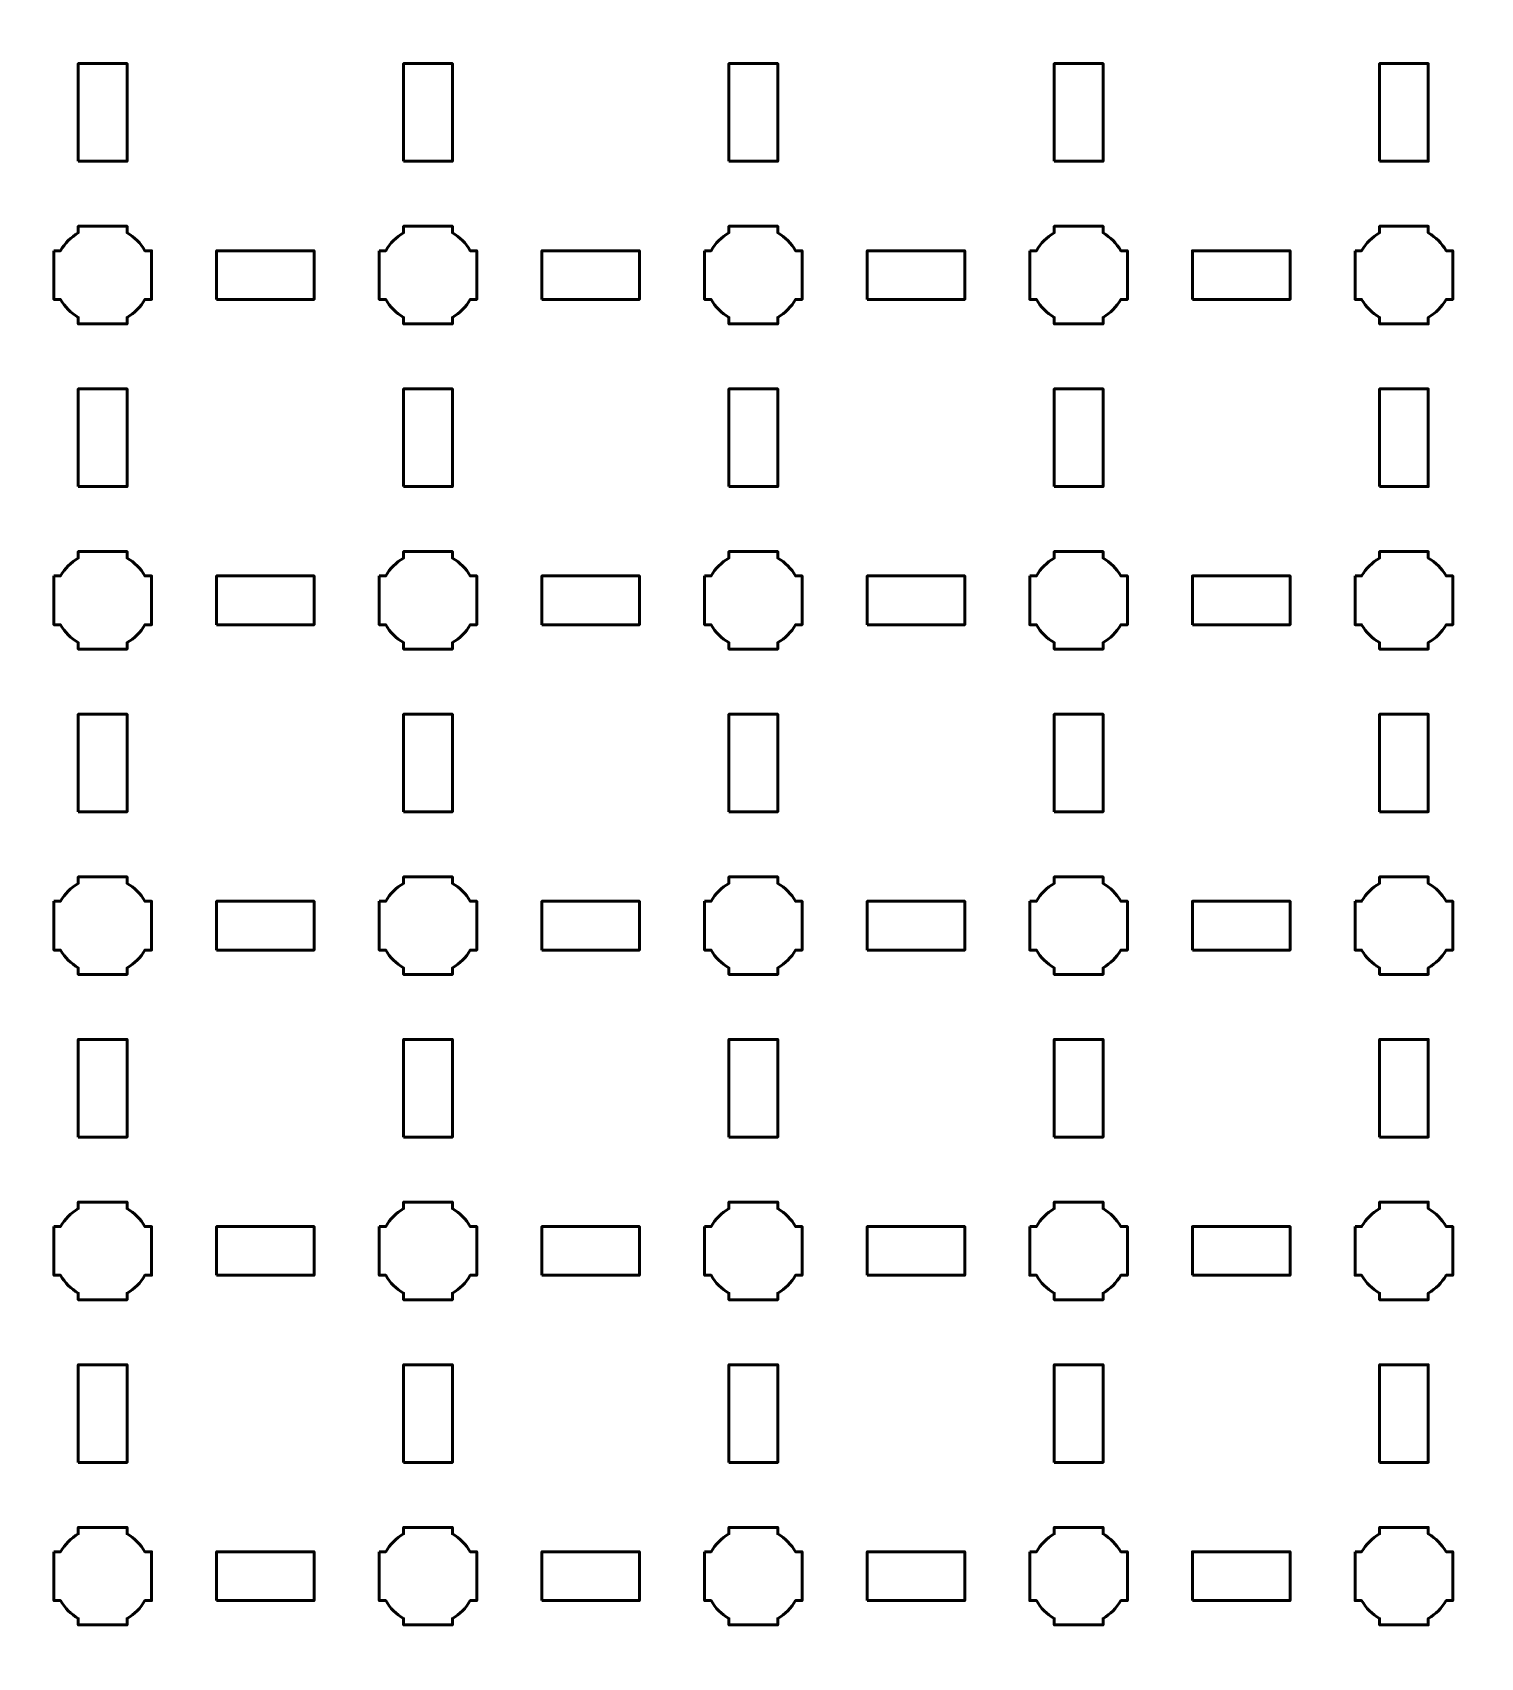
# Model space of a CAD drawing. Header units: centimetres. Extents: x -29.1 to 8.1, y -33.5 to 3.8.
# Drawn here: x -8.93 to -0.03, y -15.35 to -5.36 of the extents above; entities that cross this region are included whole.
import ezdxf

# ---------------------------------------------------------------- set-up
doc = ezdxf.new("R2010")
doc.units = ezdxf.units.CM
doc.header["$MEASUREMENT"] = 0
doc.layers.add('Layer 1', color=7, linetype='Continuous')

msp = doc.modelspace()

# ---------------------------------------------------------------- linework, layer by layer
at = {"layer": 'Layer 1', "lineweight": 53}
for points in [[(-8.65, -6.15), (-8.35, -6.15), (-8.35, -5.55), (-8.65, -5.55), (-8.65, -6.15)], [(-6.65, -6.15), (-6.35, -6.15), (-6.35, -5.55), (-6.65, -5.55), (-6.65, -6.15)], [(-4.65, -6.15), (-4.35, -6.15), (-4.35, -5.55), (-4.65, -5.55), (-4.65, -6.15)], [(-2.65, -6.15), (-2.35, -6.15), (-2.35, -5.55), (-2.65, -5.55), (-2.65, -6.15)], [(-0.65, -6.15), (-0.35, -6.15), (-0.35, -5.55), (-0.65, -5.55), (-0.65, -6.15)], [(-7.8, -7), (-7.2, -7), (-7.2, -6.7), (-7.8, -6.7), (-7.8, -7)], [(-5.8, -7), (-5.2, -7), (-5.2, -6.7), (-5.8, -6.7), (-5.8, -7)], [(-3.8, -7), (-3.2, -7), (-3.2, -6.7), (-3.8, -6.7), (-3.8, -7)], [(-1.8, -7), (-1.2, -7), (-1.2, -6.7), (-1.8, -6.7), (-1.8, -7)], [(-8.65, -8.15), (-8.35, -8.15), (-8.35, -7.55), (-8.65, -7.55), (-8.65, -8.15)], [(-6.65, -8.15), (-6.35, -8.15), (-6.35, -7.55), (-6.65, -7.55), (-6.65, -8.15)], [(-4.65, -8.15), (-4.35, -8.15), (-4.35, -7.55), (-4.65, -7.55), (-4.65, -8.15)], [(-2.65, -8.15), (-2.35, -8.15), (-2.35, -7.55), (-2.65, -7.55), (-2.65, -8.15)], [(-0.65, -8.15), (-0.35, -8.15), (-0.35, -7.55), (-0.65, -7.55), (-0.65, -8.15)], [(-7.8, -9), (-7.2, -9), (-7.2, -8.7), (-7.8, -8.7), (-7.8, -9)], [(-5.8, -9), (-5.2, -9), (-5.2, -8.7), (-5.8, -8.7), (-5.8, -9)], [(-3.8, -9), (-3.2, -9), (-3.2, -8.7), (-3.8, -8.7), (-3.8, -9)], [(-1.8, -9), (-1.2, -9), (-1.2, -8.7), (-1.8, -8.7), (-1.8, -9)], [(-8.65, -10.15), (-8.35, -10.15), (-8.35, -9.55), (-8.65, -9.55), (-8.65, -10.15)], [(-6.65, -10.15), (-6.35, -10.15), (-6.35, -9.55), (-6.65, -9.55), (-6.65, -10.15)], [(-4.65, -10.15), (-4.35, -10.15), (-4.35, -9.55), (-4.65, -9.55), (-4.65, -10.15)], [(-2.65, -10.15), (-2.35, -10.15), (-2.35, -9.55), (-2.65, -9.55), (-2.65, -10.15)], [(-0.65, -10.15), (-0.35, -10.15), (-0.35, -9.55), (-0.65, -9.55), (-0.65, -10.15)], [(-7.8, -11), (-7.2, -11), (-7.2, -10.7), (-7.8, -10.7), (-7.8, -11)], [(-5.8, -11), (-5.2, -11), (-5.2, -10.7), (-5.8, -10.7), (-5.8, -11)], [(-3.8, -11), (-3.2, -11), (-3.2, -10.7), (-3.8, -10.7), (-3.8, -11)], [(-1.8, -11), (-1.2, -11), (-1.2, -10.7), (-1.8, -10.7), (-1.8, -11)], [(-8.65, -12.15), (-8.35, -12.15), (-8.35, -11.55), (-8.65, -11.55), (-8.65, -12.15)], [(-6.65, -12.15), (-6.35, -12.15), (-6.35, -11.55), (-6.65, -11.55), (-6.65, -12.15)], [(-4.65, -12.15), (-4.35, -12.15), (-4.35, -11.55), (-4.65, -11.55), (-4.65, -12.15)], [(-2.65, -12.15), (-2.35, -12.15), (-2.35, -11.55), (-2.65, -11.55), (-2.65, -12.15)], [(-0.65, -12.15), (-0.35, -12.15), (-0.35, -11.55), (-0.65, -11.55), (-0.65, -12.15)], [(-7.8, -13), (-7.2, -13), (-7.2, -12.7), (-7.8, -12.7), (-7.8, -13)], [(-5.8, -13), (-5.2, -13), (-5.2, -12.7), (-5.8, -12.7), (-5.8, -13)], [(-3.8, -13), (-3.2, -13), (-3.2, -12.7), (-3.8, -12.7), (-3.8, -13)], [(-1.8, -13), (-1.2, -13), (-1.2, -12.7), (-1.8, -12.7), (-1.8, -13)], [(-8.65, -14.15), (-8.35, -14.15), (-8.35, -13.55), (-8.65, -13.55), (-8.65, -14.15)], [(-6.65, -14.15), (-6.35, -14.15), (-6.35, -13.55), (-6.65, -13.55), (-6.65, -14.15)], [(-4.65, -14.15), (-4.35, -14.15), (-4.35, -13.55), (-4.65, -13.55), (-4.65, -14.15)], [(-2.65, -14.15), (-2.35, -14.15), (-2.35, -13.55), (-2.65, -13.55), (-2.65, -14.15)], [(-0.65, -14.15), (-0.35, -14.15), (-0.35, -13.55), (-0.65, -13.55), (-0.65, -14.15)], [(-7.8, -15), (-7.2, -15), (-7.2, -14.7), (-7.8, -14.7), (-7.8, -15)], [(-5.8, -15), (-5.2, -15), (-5.2, -14.7), (-5.8, -14.7), (-5.8, -15)], [(-3.8, -15), (-3.2, -15), (-3.2, -14.7), (-3.8, -14.7), (-3.8, -15)], [(-1.8, -15), (-1.2, -15), (-1.2, -14.7), (-1.8, -14.7), (-1.8, -15)]]:
    msp.add_lwpolyline(points, close=True, dxfattribs=at)
at = {"layer": 'Layer 1', "color": 250, "lineweight": 53}
msp.add_ellipse((-10.5, -14.85), major_axis=(0, 18.65), ratio=1, dxfattribs=at)
at = {"layer": 'Layer 1', "lineweight": 53}
for points in [[(-8.8, -6.7), (-8.8, -6.7), (-8.75985, -6.7), (-8.75985, -6.7), (-8.75985, -6.7), (-8.7335, -6.65447), (-8.69553, -6.6165), (-8.65, -6.59015), (-8.65, -6.59015), (-8.65, -6.59015), (-8.65, -6.55), (-8.65, -6.55), (-8.65, -6.55), (-8.65, -6.55), (-8.5, -6.55), (-8.5, -6.55), (-8.5, -6.55), (-8.5, -6.55), (-8.35, -6.55), (-8.35, -6.55), (-8.35, -6.55), (-8.35, -6.55), (-8.35, -6.59015), (-8.35, -6.59015), (-8.35, -6.59015), (-8.30447, -6.6165), (-8.2665, -6.65447), (-8.24015, -6.7), (-8.24015, -6.7), (-8.24015, -6.7), (-8.2, -6.7), (-8.2, -6.7), (-8.2, -6.7), (-8.2, -6.7), (-8.2, -6.85), (-8.2, -6.85), (-8.2, -6.85), (-8.2, -6.85), (-8.2, -7), (-8.2, -7), (-8.2, -7), (-8.2, -7), (-8.24015, -7), (-8.24015, -7), (-8.24015, -7), (-8.2665, -7.04553), (-8.30447, -7.0835), (-8.35, -7.10985), (-8.35, -7.10985), (-8.35, -7.10985), (-8.35, -7.15), (-8.35, -7.15), (-8.35, -7.15), (-8.35, -7.15), (-8.5, -7.15), (-8.5, -7.15), (-8.5, -7.15), (-8.5, -7.15), (-8.65, -7.15), (-8.65, -7.15), (-8.65, -7.15), (-8.65, -7.15), (-8.65, -7.10985), (-8.65, -7.10985), (-8.65, -7.10985), (-8.69553, -7.0835), (-8.7335, -7.04553), (-8.75985, -7), (-8.75985, -7), (-8.75985, -7), (-8.8, -7), (-8.8, -7), (-8.8, -7), (-8.8, -7), (-8.8, -6.85), (-8.8, -6.85), (-8.8, -6.85), (-8.8, -6.85), (-8.8, -6.7), (-8.8, -6.7)], [(-6.8, -6.7), (-6.8, -6.7), (-6.75985, -6.7), (-6.75985, -6.7), (-6.75985, -6.7), (-6.7335, -6.65447), (-6.69553, -6.6165), (-6.65, -6.59015), (-6.65, -6.59015), (-6.65, -6.59015), (-6.65, -6.55), (-6.65, -6.55), (-6.65, -6.55), (-6.65, -6.55), (-6.5, -6.55), (-6.5, -6.55), (-6.5, -6.55), (-6.5, -6.55), (-6.35, -6.55), (-6.35, -6.55), (-6.35, -6.55), (-6.35, -6.55), (-6.35, -6.59015), (-6.35, -6.59015), (-6.35, -6.59015), (-6.30447, -6.6165), (-6.2665, -6.65447), (-6.24015, -6.7), (-6.24015, -6.7), (-6.24015, -6.7), (-6.2, -6.7), (-6.2, -6.7), (-6.2, -6.7), (-6.2, -6.7), (-6.2, -6.85), (-6.2, -6.85), (-6.2, -6.85), (-6.2, -6.85), (-6.2, -7), (-6.2, -7), (-6.2, -7), (-6.2, -7), (-6.24015, -7), (-6.24015, -7), (-6.24015, -7), (-6.2665, -7.04553), (-6.30447, -7.0835), (-6.35, -7.10985), (-6.35, -7.10985), (-6.35, -7.10985), (-6.35, -7.15), (-6.35, -7.15), (-6.35, -7.15), (-6.35, -7.15), (-6.5, -7.15), (-6.5, -7.15), (-6.5, -7.15), (-6.5, -7.15), (-6.65, -7.15), (-6.65, -7.15), (-6.65, -7.15), (-6.65, -7.15), (-6.65, -7.10985), (-6.65, -7.10985), (-6.65, -7.10985), (-6.69553, -7.0835), (-6.7335, -7.04553), (-6.75985, -7), (-6.75985, -7), (-6.75985, -7), (-6.8, -7), (-6.8, -7), (-6.8, -7), (-6.8, -7), (-6.8, -6.85), (-6.8, -6.85), (-6.8, -6.85), (-6.8, -6.85), (-6.8, -6.7), (-6.8, -6.7)], [(-4.8, -6.7), (-4.8, -6.7), (-4.75985, -6.7), (-4.75985, -6.7), (-4.75985, -6.7), (-4.7335, -6.65447), (-4.69553, -6.6165), (-4.65, -6.59015), (-4.65, -6.59015), (-4.65, -6.59015), (-4.65, -6.55), (-4.65, -6.55), (-4.65, -6.55), (-4.65, -6.55), (-4.5, -6.55), (-4.5, -6.55), (-4.5, -6.55), (-4.5, -6.55), (-4.35, -6.55), (-4.35, -6.55), (-4.35, -6.55), (-4.35, -6.55), (-4.35, -6.59015), (-4.35, -6.59015), (-4.35, -6.59015), (-4.30447, -6.6165), (-4.2665, -6.65447), (-4.24015, -6.7), (-4.24015, -6.7), (-4.24015, -6.7), (-4.2, -6.7), (-4.2, -6.7), (-4.2, -6.7), (-4.2, -6.7), (-4.2, -6.85), (-4.2, -6.85), (-4.2, -6.85), (-4.2, -6.85), (-4.2, -7), (-4.2, -7), (-4.2, -7), (-4.2, -7), (-4.24015, -7), (-4.24015, -7), (-4.24015, -7), (-4.2665, -7.04553), (-4.30447, -7.0835), (-4.35, -7.10985), (-4.35, -7.10985), (-4.35, -7.10985), (-4.35, -7.15), (-4.35, -7.15), (-4.35, -7.15), (-4.35, -7.15), (-4.5, -7.15), (-4.5, -7.15), (-4.5, -7.15), (-4.5, -7.15), (-4.65, -7.15), (-4.65, -7.15), (-4.65, -7.15), (-4.65, -7.15), (-4.65, -7.10985), (-4.65, -7.10985), (-4.65, -7.10985), (-4.69553, -7.0835), (-4.7335, -7.04553), (-4.75985, -7), (-4.75985, -7), (-4.75985, -7), (-4.8, -7), (-4.8, -7), (-4.8, -7), (-4.8, -7), (-4.8, -6.85), (-4.8, -6.85), (-4.8, -6.85), (-4.8, -6.85), (-4.8, -6.7), (-4.8, -6.7)], [(-2.8, -6.7), (-2.8, -6.7), (-2.75985, -6.7), (-2.75985, -6.7), (-2.75985, -6.7), (-2.7335, -6.65447), (-2.69553, -6.6165), (-2.65, -6.59015), (-2.65, -6.59015), (-2.65, -6.59015), (-2.65, -6.55), (-2.65, -6.55), (-2.65, -6.55), (-2.65, -6.55), (-2.5, -6.55), (-2.5, -6.55), (-2.5, -6.55), (-2.5, -6.55), (-2.35, -6.55), (-2.35, -6.55), (-2.35, -6.55), (-2.35, -6.55), (-2.35, -6.59015), (-2.35, -6.59015), (-2.35, -6.59015), (-2.30447, -6.6165), (-2.2665, -6.65447), (-2.24015, -6.7), (-2.24015, -6.7), (-2.24015, -6.7), (-2.2, -6.7), (-2.2, -6.7), (-2.2, -6.7), (-2.2, -6.7), (-2.2, -6.85), (-2.2, -6.85), (-2.2, -6.85), (-2.2, -6.85), (-2.2, -7), (-2.2, -7), (-2.2, -7), (-2.2, -7), (-2.24015, -7), (-2.24015, -7), (-2.24015, -7), (-2.2665, -7.04553), (-2.30447, -7.0835), (-2.35, -7.10985), (-2.35, -7.10985), (-2.35, -7.10985), (-2.35, -7.15), (-2.35, -7.15), (-2.35, -7.15), (-2.35, -7.15), (-2.5, -7.15), (-2.5, -7.15), (-2.5, -7.15), (-2.5, -7.15), (-2.65, -7.15), (-2.65, -7.15), (-2.65, -7.15), (-2.65, -7.15), (-2.65, -7.10985), (-2.65, -7.10985), (-2.65, -7.10985), (-2.69553, -7.0835), (-2.7335, -7.04553), (-2.75985, -7), (-2.75985, -7), (-2.75985, -7), (-2.8, -7), (-2.8, -7), (-2.8, -7), (-2.8, -7), (-2.8, -6.85), (-2.8, -6.85), (-2.8, -6.85), (-2.8, -6.85), (-2.8, -6.7), (-2.8, -6.7)], [(-0.8, -6.7), (-0.8, -6.7), (-0.75985, -6.7), (-0.75985, -6.7), (-0.75985, -6.7), (-0.7335, -6.65447), (-0.69553, -6.6165), (-0.65, -6.59015), (-0.65, -6.59015), (-0.65, -6.59015), (-0.65, -6.55), (-0.65, -6.55), (-0.65, -6.55), (-0.65, -6.55), (-0.5, -6.55), (-0.5, -6.55), (-0.5, -6.55), (-0.5, -6.55), (-0.35, -6.55), (-0.35, -6.55), (-0.35, -6.55), (-0.35, -6.55), (-0.35, -6.59015), (-0.35, -6.59015), (-0.35, -6.59015), (-0.30447, -6.6165), (-0.2665, -6.65447), (-0.24015, -6.7), (-0.24015, -6.7), (-0.24015, -6.7), (-0.2, -6.7), (-0.2, -6.7), (-0.2, -6.7), (-0.2, -6.7), (-0.2, -6.85), (-0.2, -6.85), (-0.2, -6.85), (-0.2, -6.85), (-0.2, -7), (-0.2, -7), (-0.2, -7), (-0.2, -7), (-0.24015, -7), (-0.24015, -7), (-0.24015, -7), (-0.2665, -7.04553), (-0.30447, -7.0835), (-0.35, -7.10985), (-0.35, -7.10985), (-0.35, -7.10985), (-0.35, -7.15), (-0.35, -7.15), (-0.35, -7.15), (-0.35, -7.15), (-0.5, -7.15), (-0.5, -7.15), (-0.5, -7.15), (-0.5, -7.15), (-0.65, -7.15), (-0.65, -7.15), (-0.65, -7.15), (-0.65, -7.15), (-0.65, -7.10985), (-0.65, -7.10985), (-0.65, -7.10985), (-0.69553, -7.0835), (-0.7335, -7.04553), (-0.75985, -7), (-0.75985, -7), (-0.75985, -7), (-0.8, -7), (-0.8, -7), (-0.8, -7), (-0.8, -7), (-0.8, -6.85), (-0.8, -6.85), (-0.8, -6.85), (-0.8, -6.85), (-0.8, -6.7), (-0.8, -6.7)], [(-8.8, -8.7), (-8.8, -8.7), (-8.75985, -8.7), (-8.75985, -8.7), (-8.75985, -8.7), (-8.7335, -8.65447), (-8.69553, -8.6165), (-8.65, -8.59015), (-8.65, -8.59015), (-8.65, -8.59015), (-8.65, -8.55), (-8.65, -8.55), (-8.65, -8.55), (-8.65, -8.55), (-8.5, -8.55), (-8.5, -8.55), (-8.5, -8.55), (-8.5, -8.55), (-8.35, -8.55), (-8.35, -8.55), (-8.35, -8.55), (-8.35, -8.55), (-8.35, -8.59015), (-8.35, -8.59015), (-8.35, -8.59015), (-8.30447, -8.6165), (-8.2665, -8.65447), (-8.24015, -8.7), (-8.24015, -8.7), (-8.24015, -8.7), (-8.2, -8.7), (-8.2, -8.7), (-8.2, -8.7), (-8.2, -8.7), (-8.2, -8.85), (-8.2, -8.85), (-8.2, -8.85), (-8.2, -8.85), (-8.2, -9), (-8.2, -9), (-8.2, -9), (-8.2, -9), (-8.24015, -9), (-8.24015, -9), (-8.24015, -9), (-8.2665, -9.04553), (-8.30447, -9.0835), (-8.35, -9.10985), (-8.35, -9.10985), (-8.35, -9.10985), (-8.35, -9.15), (-8.35, -9.15), (-8.35, -9.15), (-8.35, -9.15), (-8.5, -9.15), (-8.5, -9.15), (-8.5, -9.15), (-8.5, -9.15), (-8.65, -9.15), (-8.65, -9.15), (-8.65, -9.15), (-8.65, -9.15), (-8.65, -9.10985), (-8.65, -9.10985), (-8.65, -9.10985), (-8.69553, -9.0835), (-8.7335, -9.04553), (-8.75985, -9), (-8.75985, -9), (-8.75985, -9), (-8.8, -9), (-8.8, -9), (-8.8, -9), (-8.8, -9), (-8.8, -8.85), (-8.8, -8.85), (-8.8, -8.85), (-8.8, -8.85), (-8.8, -8.7), (-8.8, -8.7)], [(-6.8, -8.7), (-6.8, -8.7), (-6.75985, -8.7), (-6.75985, -8.7), (-6.75985, -8.7), (-6.7335, -8.65447), (-6.69553, -8.6165), (-6.65, -8.59015), (-6.65, -8.59015), (-6.65, -8.59015), (-6.65, -8.55), (-6.65, -8.55), (-6.65, -8.55), (-6.65, -8.55), (-6.5, -8.55), (-6.5, -8.55), (-6.5, -8.55), (-6.5, -8.55), (-6.35, -8.55), (-6.35, -8.55), (-6.35, -8.55), (-6.35, -8.55), (-6.35, -8.59015), (-6.35, -8.59015), (-6.35, -8.59015), (-6.30447, -8.6165), (-6.2665, -8.65447), (-6.24015, -8.7), (-6.24015, -8.7), (-6.24015, -8.7), (-6.2, -8.7), (-6.2, -8.7), (-6.2, -8.7), (-6.2, -8.7), (-6.2, -8.85), (-6.2, -8.85), (-6.2, -8.85), (-6.2, -8.85), (-6.2, -9), (-6.2, -9), (-6.2, -9), (-6.2, -9), (-6.24015, -9), (-6.24015, -9), (-6.24015, -9), (-6.2665, -9.04553), (-6.30447, -9.0835), (-6.35, -9.10985), (-6.35, -9.10985), (-6.35, -9.10985), (-6.35, -9.15), (-6.35, -9.15), (-6.35, -9.15), (-6.35, -9.15), (-6.5, -9.15), (-6.5, -9.15), (-6.5, -9.15), (-6.5, -9.15), (-6.65, -9.15), (-6.65, -9.15), (-6.65, -9.15), (-6.65, -9.15), (-6.65, -9.10985), (-6.65, -9.10985), (-6.65, -9.10985), (-6.69553, -9.0835), (-6.7335, -9.04553), (-6.75985, -9), (-6.75985, -9), (-6.75985, -9), (-6.8, -9), (-6.8, -9), (-6.8, -9), (-6.8, -9), (-6.8, -8.85), (-6.8, -8.85), (-6.8, -8.85), (-6.8, -8.85), (-6.8, -8.7), (-6.8, -8.7)], [(-4.8, -8.7), (-4.8, -8.7), (-4.75985, -8.7), (-4.75985, -8.7), (-4.75985, -8.7), (-4.7335, -8.65447), (-4.69553, -8.6165), (-4.65, -8.59015), (-4.65, -8.59015), (-4.65, -8.59015), (-4.65, -8.55), (-4.65, -8.55), (-4.65, -8.55), (-4.65, -8.55), (-4.5, -8.55), (-4.5, -8.55), (-4.5, -8.55), (-4.5, -8.55), (-4.35, -8.55), (-4.35, -8.55), (-4.35, -8.55), (-4.35, -8.55), (-4.35, -8.59015), (-4.35, -8.59015), (-4.35, -8.59015), (-4.30447, -8.6165), (-4.2665, -8.65447), (-4.24015, -8.7), (-4.24015, -8.7), (-4.24015, -8.7), (-4.2, -8.7), (-4.2, -8.7), (-4.2, -8.7), (-4.2, -8.7), (-4.2, -8.85), (-4.2, -8.85), (-4.2, -8.85), (-4.2, -8.85), (-4.2, -9), (-4.2, -9), (-4.2, -9), (-4.2, -9), (-4.24015, -9), (-4.24015, -9), (-4.24015, -9), (-4.2665, -9.04553), (-4.30447, -9.0835), (-4.35, -9.10985), (-4.35, -9.10985), (-4.35, -9.10985), (-4.35, -9.15), (-4.35, -9.15), (-4.35, -9.15), (-4.35, -9.15), (-4.5, -9.15), (-4.5, -9.15), (-4.5, -9.15), (-4.5, -9.15), (-4.65, -9.15), (-4.65, -9.15), (-4.65, -9.15), (-4.65, -9.15), (-4.65, -9.10985), (-4.65, -9.10985), (-4.65, -9.10985), (-4.69553, -9.0835), (-4.7335, -9.04553), (-4.75985, -9), (-4.75985, -9), (-4.75985, -9), (-4.8, -9), (-4.8, -9), (-4.8, -9), (-4.8, -9), (-4.8, -8.85), (-4.8, -8.85), (-4.8, -8.85), (-4.8, -8.85), (-4.8, -8.7), (-4.8, -8.7)], [(-2.8, -8.7), (-2.8, -8.7), (-2.75985, -8.7), (-2.75985, -8.7), (-2.75985, -8.7), (-2.7335, -8.65447), (-2.69553, -8.6165), (-2.65, -8.59015), (-2.65, -8.59015), (-2.65, -8.59015), (-2.65, -8.55), (-2.65, -8.55), (-2.65, -8.55), (-2.65, -8.55), (-2.5, -8.55), (-2.5, -8.55), (-2.5, -8.55), (-2.5, -8.55), (-2.35, -8.55), (-2.35, -8.55), (-2.35, -8.55), (-2.35, -8.55), (-2.35, -8.59015), (-2.35, -8.59015), (-2.35, -8.59015), (-2.30447, -8.6165), (-2.2665, -8.65447), (-2.24015, -8.7), (-2.24015, -8.7), (-2.24015, -8.7), (-2.2, -8.7), (-2.2, -8.7), (-2.2, -8.7), (-2.2, -8.7), (-2.2, -8.85), (-2.2, -8.85), (-2.2, -8.85), (-2.2, -8.85), (-2.2, -9), (-2.2, -9), (-2.2, -9), (-2.2, -9), (-2.24015, -9), (-2.24015, -9), (-2.24015, -9), (-2.2665, -9.04553), (-2.30447, -9.0835), (-2.35, -9.10985), (-2.35, -9.10985), (-2.35, -9.10985), (-2.35, -9.15), (-2.35, -9.15), (-2.35, -9.15), (-2.35, -9.15), (-2.5, -9.15), (-2.5, -9.15), (-2.5, -9.15), (-2.5, -9.15), (-2.65, -9.15), (-2.65, -9.15), (-2.65, -9.15), (-2.65, -9.15), (-2.65, -9.10985), (-2.65, -9.10985), (-2.65, -9.10985), (-2.69553, -9.0835), (-2.7335, -9.04553), (-2.75985, -9), (-2.75985, -9), (-2.75985, -9), (-2.8, -9), (-2.8, -9), (-2.8, -9), (-2.8, -9), (-2.8, -8.85), (-2.8, -8.85), (-2.8, -8.85), (-2.8, -8.85), (-2.8, -8.7), (-2.8, -8.7)], [(-0.8, -8.7), (-0.8, -8.7), (-0.75985, -8.7), (-0.75985, -8.7), (-0.75985, -8.7), (-0.7335, -8.65447), (-0.69553, -8.6165), (-0.65, -8.59015), (-0.65, -8.59015), (-0.65, -8.59015), (-0.65, -8.55), (-0.65, -8.55), (-0.65, -8.55), (-0.65, -8.55), (-0.5, -8.55), (-0.5, -8.55), (-0.5, -8.55), (-0.5, -8.55), (-0.35, -8.55), (-0.35, -8.55), (-0.35, -8.55), (-0.35, -8.55), (-0.35, -8.59015), (-0.35, -8.59015), (-0.35, -8.59015), (-0.30447, -8.6165), (-0.2665, -8.65447), (-0.24015, -8.7), (-0.24015, -8.7), (-0.24015, -8.7), (-0.2, -8.7), (-0.2, -8.7), (-0.2, -8.7), (-0.2, -8.7), (-0.2, -8.85), (-0.2, -8.85), (-0.2, -8.85), (-0.2, -8.85), (-0.2, -9), (-0.2, -9), (-0.2, -9), (-0.2, -9), (-0.24015, -9), (-0.24015, -9), (-0.24015, -9), (-0.2665, -9.04553), (-0.30447, -9.0835), (-0.35, -9.10985), (-0.35, -9.10985), (-0.35, -9.10985), (-0.35, -9.15), (-0.35, -9.15), (-0.35, -9.15), (-0.35, -9.15), (-0.5, -9.15), (-0.5, -9.15), (-0.5, -9.15), (-0.5, -9.15), (-0.65, -9.15), (-0.65, -9.15), (-0.65, -9.15), (-0.65, -9.15), (-0.65, -9.10985), (-0.65, -9.10985), (-0.65, -9.10985), (-0.69553, -9.0835), (-0.7335, -9.04553), (-0.75985, -9), (-0.75985, -9), (-0.75985, -9), (-0.8, -9), (-0.8, -9), (-0.8, -9), (-0.8, -9), (-0.8, -8.85), (-0.8, -8.85), (-0.8, -8.85), (-0.8, -8.85), (-0.8, -8.7), (-0.8, -8.7)], [(-8.8, -10.7), (-8.8, -10.7), (-8.75985, -10.7), (-8.75985, -10.7), (-8.75985, -10.7), (-8.7335, -10.65447), (-8.69553, -10.6165), (-8.65, -10.59015), (-8.65, -10.59015), (-8.65, -10.59015), (-8.65, -10.55), (-8.65, -10.55), (-8.65, -10.55), (-8.65, -10.55), (-8.5, -10.55), (-8.5, -10.55), (-8.5, -10.55), (-8.5, -10.55), (-8.35, -10.55), (-8.35, -10.55), (-8.35, -10.55), (-8.35, -10.55), (-8.35, -10.59015), (-8.35, -10.59015), (-8.35, -10.59015), (-8.30447, -10.6165), (-8.2665, -10.65447), (-8.24015, -10.7), (-8.24015, -10.7), (-8.24015, -10.7), (-8.2, -10.7), (-8.2, -10.7), (-8.2, -10.7), (-8.2, -10.7), (-8.2, -10.85), (-8.2, -10.85), (-8.2, -10.85), (-8.2, -10.85), (-8.2, -11), (-8.2, -11), (-8.2, -11), (-8.2, -11), (-8.24015, -11), (-8.24015, -11), (-8.24015, -11), (-8.2665, -11.04553), (-8.30447, -11.0835), (-8.35, -11.10985), (-8.35, -11.10985), (-8.35, -11.10985), (-8.35, -11.15), (-8.35, -11.15), (-8.35, -11.15), (-8.35, -11.15), (-8.5, -11.15), (-8.5, -11.15), (-8.5, -11.15), (-8.5, -11.15), (-8.65, -11.15), (-8.65, -11.15), (-8.65, -11.15), (-8.65, -11.15), (-8.65, -11.10985), (-8.65, -11.10985), (-8.65, -11.10985), (-8.69553, -11.0835), (-8.7335, -11.04553), (-8.75985, -11), (-8.75985, -11), (-8.75985, -11), (-8.8, -11), (-8.8, -11), (-8.8, -11), (-8.8, -11), (-8.8, -10.85), (-8.8, -10.85), (-8.8, -10.85), (-8.8, -10.85), (-8.8, -10.7), (-8.8, -10.7)], [(-6.8, -10.7), (-6.8, -10.7), (-6.75985, -10.7), (-6.75985, -10.7), (-6.75985, -10.7), (-6.7335, -10.65447), (-6.69553, -10.6165), (-6.65, -10.59015), (-6.65, -10.59015), (-6.65, -10.59015), (-6.65, -10.55), (-6.65, -10.55), (-6.65, -10.55), (-6.65, -10.55), (-6.5, -10.55), (-6.5, -10.55), (-6.5, -10.55), (-6.5, -10.55), (-6.35, -10.55), (-6.35, -10.55), (-6.35, -10.55), (-6.35, -10.55), (-6.35, -10.59015), (-6.35, -10.59015), (-6.35, -10.59015), (-6.30447, -10.6165), (-6.2665, -10.65447), (-6.24015, -10.7), (-6.24015, -10.7), (-6.24015, -10.7), (-6.2, -10.7), (-6.2, -10.7), (-6.2, -10.7), (-6.2, -10.7), (-6.2, -10.85), (-6.2, -10.85), (-6.2, -10.85), (-6.2, -10.85), (-6.2, -11), (-6.2, -11), (-6.2, -11), (-6.2, -11), (-6.24015, -11), (-6.24015, -11), (-6.24015, -11), (-6.2665, -11.04553), (-6.30447, -11.0835), (-6.35, -11.10985), (-6.35, -11.10985), (-6.35, -11.10985), (-6.35, -11.15), (-6.35, -11.15), (-6.35, -11.15), (-6.35, -11.15), (-6.5, -11.15), (-6.5, -11.15), (-6.5, -11.15), (-6.5, -11.15), (-6.65, -11.15), (-6.65, -11.15), (-6.65, -11.15), (-6.65, -11.15), (-6.65, -11.10985), (-6.65, -11.10985), (-6.65, -11.10985), (-6.69553, -11.0835), (-6.7335, -11.04553), (-6.75985, -11), (-6.75985, -11), (-6.75985, -11), (-6.8, -11), (-6.8, -11), (-6.8, -11), (-6.8, -11), (-6.8, -10.85), (-6.8, -10.85), (-6.8, -10.85), (-6.8, -10.85), (-6.8, -10.7), (-6.8, -10.7)], [(-4.8, -10.7), (-4.8, -10.7), (-4.75985, -10.7), (-4.75985, -10.7), (-4.75985, -10.7), (-4.7335, -10.65447), (-4.69553, -10.6165), (-4.65, -10.59015), (-4.65, -10.59015), (-4.65, -10.59015), (-4.65, -10.55), (-4.65, -10.55), (-4.65, -10.55), (-4.65, -10.55), (-4.5, -10.55), (-4.5, -10.55), (-4.5, -10.55), (-4.5, -10.55), (-4.35, -10.55), (-4.35, -10.55), (-4.35, -10.55), (-4.35, -10.55), (-4.35, -10.59015), (-4.35, -10.59015), (-4.35, -10.59015), (-4.30447, -10.6165), (-4.2665, -10.65447), (-4.24015, -10.7), (-4.24015, -10.7), (-4.24015, -10.7), (-4.2, -10.7), (-4.2, -10.7), (-4.2, -10.7), (-4.2, -10.7), (-4.2, -10.85), (-4.2, -10.85), (-4.2, -10.85), (-4.2, -10.85), (-4.2, -11), (-4.2, -11), (-4.2, -11), (-4.2, -11), (-4.24015, -11), (-4.24015, -11), (-4.24015, -11), (-4.2665, -11.04553), (-4.30447, -11.0835), (-4.35, -11.10985), (-4.35, -11.10985), (-4.35, -11.10985), (-4.35, -11.15), (-4.35, -11.15), (-4.35, -11.15), (-4.35, -11.15), (-4.5, -11.15), (-4.5, -11.15), (-4.5, -11.15), (-4.5, -11.15), (-4.65, -11.15), (-4.65, -11.15), (-4.65, -11.15), (-4.65, -11.15), (-4.65, -11.10985), (-4.65, -11.10985), (-4.65, -11.10985), (-4.69553, -11.0835), (-4.7335, -11.04553), (-4.75985, -11), (-4.75985, -11), (-4.75985, -11), (-4.8, -11), (-4.8, -11), (-4.8, -11), (-4.8, -11), (-4.8, -10.85), (-4.8, -10.85), (-4.8, -10.85), (-4.8, -10.85), (-4.8, -10.7), (-4.8, -10.7)], [(-2.8, -10.7), (-2.8, -10.7), (-2.75985, -10.7), (-2.75985, -10.7), (-2.75985, -10.7), (-2.7335, -10.65447), (-2.69553, -10.6165), (-2.65, -10.59015), (-2.65, -10.59015), (-2.65, -10.59015), (-2.65, -10.55), (-2.65, -10.55), (-2.65, -10.55), (-2.65, -10.55), (-2.5, -10.55), (-2.5, -10.55), (-2.5, -10.55), (-2.5, -10.55), (-2.35, -10.55), (-2.35, -10.55), (-2.35, -10.55), (-2.35, -10.55), (-2.35, -10.59015), (-2.35, -10.59015), (-2.35, -10.59015), (-2.30447, -10.6165), (-2.2665, -10.65447), (-2.24015, -10.7), (-2.24015, -10.7), (-2.24015, -10.7), (-2.2, -10.7), (-2.2, -10.7), (-2.2, -10.7), (-2.2, -10.7), (-2.2, -10.85), (-2.2, -10.85), (-2.2, -10.85), (-2.2, -10.85), (-2.2, -11), (-2.2, -11), (-2.2, -11), (-2.2, -11), (-2.24015, -11), (-2.24015, -11), (-2.24015, -11), (-2.2665, -11.04553), (-2.30447, -11.0835), (-2.35, -11.10985), (-2.35, -11.10985), (-2.35, -11.10985), (-2.35, -11.15), (-2.35, -11.15), (-2.35, -11.15), (-2.35, -11.15), (-2.5, -11.15), (-2.5, -11.15), (-2.5, -11.15), (-2.5, -11.15), (-2.65, -11.15), (-2.65, -11.15), (-2.65, -11.15), (-2.65, -11.15), (-2.65, -11.10985), (-2.65, -11.10985), (-2.65, -11.10985), (-2.69553, -11.0835), (-2.7335, -11.04553), (-2.75985, -11), (-2.75985, -11), (-2.75985, -11), (-2.8, -11), (-2.8, -11), (-2.8, -11), (-2.8, -11), (-2.8, -10.85), (-2.8, -10.85), (-2.8, -10.85), (-2.8, -10.85), (-2.8, -10.7), (-2.8, -10.7)], [(-0.8, -10.7), (-0.8, -10.7), (-0.75985, -10.7), (-0.75985, -10.7), (-0.75985, -10.7), (-0.7335, -10.65447), (-0.69553, -10.6165), (-0.65, -10.59015), (-0.65, -10.59015), (-0.65, -10.59015), (-0.65, -10.55), (-0.65, -10.55), (-0.65, -10.55), (-0.65, -10.55), (-0.5, -10.55), (-0.5, -10.55), (-0.5, -10.55), (-0.5, -10.55), (-0.35, -10.55), (-0.35, -10.55), (-0.35, -10.55), (-0.35, -10.55), (-0.35, -10.59015), (-0.35, -10.59015), (-0.35, -10.59015), (-0.30447, -10.6165), (-0.2665, -10.65447), (-0.24015, -10.7), (-0.24015, -10.7), (-0.24015, -10.7), (-0.2, -10.7), (-0.2, -10.7), (-0.2, -10.7), (-0.2, -10.7), (-0.2, -10.85), (-0.2, -10.85), (-0.2, -10.85), (-0.2, -10.85), (-0.2, -11), (-0.2, -11), (-0.2, -11), (-0.2, -11), (-0.24015, -11), (-0.24015, -11), (-0.24015, -11), (-0.2665, -11.04553), (-0.30447, -11.0835), (-0.35, -11.10985), (-0.35, -11.10985), (-0.35, -11.10985), (-0.35, -11.15), (-0.35, -11.15), (-0.35, -11.15), (-0.35, -11.15), (-0.5, -11.15), (-0.5, -11.15), (-0.5, -11.15), (-0.5, -11.15), (-0.65, -11.15), (-0.65, -11.15), (-0.65, -11.15), (-0.65, -11.15), (-0.65, -11.10985), (-0.65, -11.10985), (-0.65, -11.10985), (-0.69553, -11.0835), (-0.7335, -11.04553), (-0.75985, -11), (-0.75985, -11), (-0.75985, -11), (-0.8, -11), (-0.8, -11), (-0.8, -11), (-0.8, -11), (-0.8, -10.85), (-0.8, -10.85), (-0.8, -10.85), (-0.8, -10.85), (-0.8, -10.7), (-0.8, -10.7)], [(-8.8, -12.7), (-8.8, -12.7), (-8.75985, -12.7), (-8.75985, -12.7), (-8.75985, -12.7), (-8.7335, -12.65447), (-8.69553, -12.6165), (-8.65, -12.59015), (-8.65, -12.59015), (-8.65, -12.59015), (-8.65, -12.55), (-8.65, -12.55), (-8.65, -12.55), (-8.65, -12.55), (-8.5, -12.55), (-8.5, -12.55), (-8.5, -12.55), (-8.5, -12.55), (-8.35, -12.55), (-8.35, -12.55), (-8.35, -12.55), (-8.35, -12.55), (-8.35, -12.59015), (-8.35, -12.59015), (-8.35, -12.59015), (-8.30447, -12.6165), (-8.2665, -12.65447), (-8.24015, -12.7), (-8.24015, -12.7), (-8.24015, -12.7), (-8.2, -12.7), (-8.2, -12.7), (-8.2, -12.7), (-8.2, -12.7), (-8.2, -12.85), (-8.2, -12.85), (-8.2, -12.85), (-8.2, -12.85), (-8.2, -13), (-8.2, -13), (-8.2, -13), (-8.2, -13), (-8.24015, -13), (-8.24015, -13), (-8.24015, -13), (-8.2665, -13.04553), (-8.30447, -13.0835), (-8.35, -13.10985), (-8.35, -13.10985), (-8.35, -13.10985), (-8.35, -13.15), (-8.35, -13.15), (-8.35, -13.15), (-8.35, -13.15), (-8.5, -13.15), (-8.5, -13.15), (-8.5, -13.15), (-8.5, -13.15), (-8.65, -13.15), (-8.65, -13.15), (-8.65, -13.15), (-8.65, -13.15), (-8.65, -13.10985), (-8.65, -13.10985), (-8.65, -13.10985), (-8.69553, -13.0835), (-8.7335, -13.04553), (-8.75985, -13), (-8.75985, -13), (-8.75985, -13), (-8.8, -13), (-8.8, -13), (-8.8, -13), (-8.8, -13), (-8.8, -12.85), (-8.8, -12.85), (-8.8, -12.85), (-8.8, -12.85), (-8.8, -12.7), (-8.8, -12.7)], [(-6.8, -12.7), (-6.8, -12.7), (-6.75985, -12.7), (-6.75985, -12.7), (-6.75985, -12.7), (-6.7335, -12.65447), (-6.69553, -12.6165), (-6.65, -12.59015), (-6.65, -12.59015), (-6.65, -12.59015), (-6.65, -12.55), (-6.65, -12.55), (-6.65, -12.55), (-6.65, -12.55), (-6.5, -12.55), (-6.5, -12.55), (-6.5, -12.55), (-6.5, -12.55), (-6.35, -12.55), (-6.35, -12.55), (-6.35, -12.55), (-6.35, -12.55), (-6.35, -12.59015), (-6.35, -12.59015), (-6.35, -12.59015), (-6.30447, -12.6165), (-6.2665, -12.65447), (-6.24015, -12.7), (-6.24015, -12.7), (-6.24015, -12.7), (-6.2, -12.7), (-6.2, -12.7), (-6.2, -12.7), (-6.2, -12.7), (-6.2, -12.85), (-6.2, -12.85), (-6.2, -12.85), (-6.2, -12.85), (-6.2, -13), (-6.2, -13), (-6.2, -13), (-6.2, -13), (-6.24015, -13), (-6.24015, -13), (-6.24015, -13), (-6.2665, -13.04553), (-6.30447, -13.0835), (-6.35, -13.10985), (-6.35, -13.10985), (-6.35, -13.10985), (-6.35, -13.15), (-6.35, -13.15), (-6.35, -13.15), (-6.35, -13.15), (-6.5, -13.15), (-6.5, -13.15), (-6.5, -13.15), (-6.5, -13.15), (-6.65, -13.15), (-6.65, -13.15), (-6.65, -13.15), (-6.65, -13.15), (-6.65, -13.10985), (-6.65, -13.10985), (-6.65, -13.10985), (-6.69553, -13.0835), (-6.7335, -13.04553), (-6.75985, -13), (-6.75985, -13), (-6.75985, -13), (-6.8, -13), (-6.8, -13), (-6.8, -13), (-6.8, -13), (-6.8, -12.85), (-6.8, -12.85), (-6.8, -12.85), (-6.8, -12.85), (-6.8, -12.7), (-6.8, -12.7)], [(-4.8, -12.7), (-4.8, -12.7), (-4.75985, -12.7), (-4.75985, -12.7), (-4.75985, -12.7), (-4.7335, -12.65447), (-4.69553, -12.6165), (-4.65, -12.59015), (-4.65, -12.59015), (-4.65, -12.59015), (-4.65, -12.55), (-4.65, -12.55), (-4.65, -12.55), (-4.65, -12.55), (-4.5, -12.55), (-4.5, -12.55), (-4.5, -12.55), (-4.5, -12.55), (-4.35, -12.55), (-4.35, -12.55), (-4.35, -12.55), (-4.35, -12.55), (-4.35, -12.59015), (-4.35, -12.59015), (-4.35, -12.59015), (-4.30447, -12.6165), (-4.2665, -12.65447), (-4.24015, -12.7), (-4.24015, -12.7), (-4.24015, -12.7), (-4.2, -12.7), (-4.2, -12.7), (-4.2, -12.7), (-4.2, -12.7), (-4.2, -12.85), (-4.2, -12.85), (-4.2, -12.85), (-4.2, -12.85), (-4.2, -13), (-4.2, -13), (-4.2, -13), (-4.2, -13), (-4.24015, -13), (-4.24015, -13), (-4.24015, -13), (-4.2665, -13.04553), (-4.30447, -13.0835), (-4.35, -13.10985), (-4.35, -13.10985), (-4.35, -13.10985), (-4.35, -13.15), (-4.35, -13.15), (-4.35, -13.15), (-4.35, -13.15), (-4.5, -13.15), (-4.5, -13.15), (-4.5, -13.15), (-4.5, -13.15), (-4.65, -13.15), (-4.65, -13.15), (-4.65, -13.15), (-4.65, -13.15), (-4.65, -13.10985), (-4.65, -13.10985), (-4.65, -13.10985), (-4.69553, -13.0835), (-4.7335, -13.04553), (-4.75985, -13), (-4.75985, -13), (-4.75985, -13), (-4.8, -13), (-4.8, -13), (-4.8, -13), (-4.8, -13), (-4.8, -12.85), (-4.8, -12.85), (-4.8, -12.85), (-4.8, -12.85), (-4.8, -12.7), (-4.8, -12.7)], [(-2.8, -12.7), (-2.8, -12.7), (-2.75985, -12.7), (-2.75985, -12.7), (-2.75985, -12.7), (-2.7335, -12.65447), (-2.69553, -12.6165), (-2.65, -12.59015), (-2.65, -12.59015), (-2.65, -12.59015), (-2.65, -12.55), (-2.65, -12.55), (-2.65, -12.55), (-2.65, -12.55), (-2.5, -12.55), (-2.5, -12.55), (-2.5, -12.55), (-2.5, -12.55), (-2.35, -12.55), (-2.35, -12.55), (-2.35, -12.55), (-2.35, -12.55), (-2.35, -12.59015), (-2.35, -12.59015), (-2.35, -12.59015), (-2.30447, -12.6165), (-2.2665, -12.65447), (-2.24015, -12.7), (-2.24015, -12.7), (-2.24015, -12.7), (-2.2, -12.7), (-2.2, -12.7), (-2.2, -12.7), (-2.2, -12.7), (-2.2, -12.85), (-2.2, -12.85), (-2.2, -12.85), (-2.2, -12.85), (-2.2, -13), (-2.2, -13), (-2.2, -13), (-2.2, -13), (-2.24015, -13), (-2.24015, -13), (-2.24015, -13), (-2.2665, -13.04553), (-2.30447, -13.0835), (-2.35, -13.10985), (-2.35, -13.10985), (-2.35, -13.10985), (-2.35, -13.15), (-2.35, -13.15), (-2.35, -13.15), (-2.35, -13.15), (-2.5, -13.15), (-2.5, -13.15), (-2.5, -13.15), (-2.5, -13.15), (-2.65, -13.15), (-2.65, -13.15), (-2.65, -13.15), (-2.65, -13.15), (-2.65, -13.10985), (-2.65, -13.10985), (-2.65, -13.10985), (-2.69553, -13.0835), (-2.7335, -13.04553), (-2.75985, -13), (-2.75985, -13), (-2.75985, -13), (-2.8, -13), (-2.8, -13), (-2.8, -13), (-2.8, -13), (-2.8, -12.85), (-2.8, -12.85), (-2.8, -12.85), (-2.8, -12.85), (-2.8, -12.7), (-2.8, -12.7)], [(-0.8, -12.7), (-0.8, -12.7), (-0.75985, -12.7), (-0.75985, -12.7), (-0.75985, -12.7), (-0.7335, -12.65447), (-0.69553, -12.6165), (-0.65, -12.59015), (-0.65, -12.59015), (-0.65, -12.59015), (-0.65, -12.55), (-0.65, -12.55), (-0.65, -12.55), (-0.65, -12.55), (-0.5, -12.55), (-0.5, -12.55), (-0.5, -12.55), (-0.5, -12.55), (-0.35, -12.55), (-0.35, -12.55), (-0.35, -12.55), (-0.35, -12.55), (-0.35, -12.59015), (-0.35, -12.59015), (-0.35, -12.59015), (-0.30447, -12.6165), (-0.2665, -12.65447), (-0.24015, -12.7), (-0.24015, -12.7), (-0.24015, -12.7), (-0.2, -12.7), (-0.2, -12.7), (-0.2, -12.7), (-0.2, -12.7), (-0.2, -12.85), (-0.2, -12.85), (-0.2, -12.85), (-0.2, -12.85), (-0.2, -13), (-0.2, -13), (-0.2, -13), (-0.2, -13), (-0.24015, -13), (-0.24015, -13), (-0.24015, -13), (-0.2665, -13.04553), (-0.30447, -13.0835), (-0.35, -13.10985), (-0.35, -13.10985), (-0.35, -13.10985), (-0.35, -13.15), (-0.35, -13.15), (-0.35, -13.15), (-0.35, -13.15), (-0.5, -13.15), (-0.5, -13.15), (-0.5, -13.15), (-0.5, -13.15), (-0.65, -13.15), (-0.65, -13.15), (-0.65, -13.15), (-0.65, -13.15), (-0.65, -13.10985), (-0.65, -13.10985), (-0.65, -13.10985), (-0.69553, -13.0835), (-0.7335, -13.04553), (-0.75985, -13), (-0.75985, -13), (-0.75985, -13), (-0.8, -13), (-0.8, -13), (-0.8, -13), (-0.8, -13), (-0.8, -12.85), (-0.8, -12.85), (-0.8, -12.85), (-0.8, -12.85), (-0.8, -12.7), (-0.8, -12.7)], [(-8.8, -14.7), (-8.8, -14.7), (-8.75985, -14.7), (-8.75985, -14.7), (-8.75985, -14.7), (-8.7335, -14.65447), (-8.69553, -14.6165), (-8.65, -14.59015), (-8.65, -14.59015), (-8.65, -14.59015), (-8.65, -14.55), (-8.65, -14.55), (-8.65, -14.55), (-8.65, -14.55), (-8.5, -14.55), (-8.5, -14.55), (-8.5, -14.55), (-8.5, -14.55), (-8.35, -14.55), (-8.35, -14.55), (-8.35, -14.55), (-8.35, -14.55), (-8.35, -14.59015), (-8.35, -14.59015), (-8.35, -14.59015), (-8.30447, -14.6165), (-8.2665, -14.65447), (-8.24015, -14.7), (-8.24015, -14.7), (-8.24015, -14.7), (-8.2, -14.7), (-8.2, -14.7), (-8.2, -14.7), (-8.2, -14.7), (-8.2, -14.85), (-8.2, -14.85), (-8.2, -14.85), (-8.2, -14.85), (-8.2, -15), (-8.2, -15), (-8.2, -15), (-8.2, -15), (-8.24015, -15), (-8.24015, -15), (-8.24015, -15), (-8.2665, -15.04553), (-8.30447, -15.0835), (-8.35, -15.10985), (-8.35, -15.10985), (-8.35, -15.10985), (-8.35, -15.15), (-8.35, -15.15), (-8.35, -15.15), (-8.35, -15.15), (-8.5, -15.15), (-8.5, -15.15), (-8.5, -15.15), (-8.5, -15.15), (-8.65, -15.15), (-8.65, -15.15), (-8.65, -15.15), (-8.65, -15.15), (-8.65, -15.10985), (-8.65, -15.10985), (-8.65, -15.10985), (-8.69553, -15.0835), (-8.7335, -15.04553), (-8.75985, -15), (-8.75985, -15), (-8.75985, -15), (-8.8, -15), (-8.8, -15), (-8.8, -15), (-8.8, -15), (-8.8, -14.85), (-8.8, -14.85), (-8.8, -14.85), (-8.8, -14.85), (-8.8, -14.7), (-8.8, -14.7)], [(-6.8, -14.7), (-6.8, -14.7), (-6.75985, -14.7), (-6.75985, -14.7), (-6.75985, -14.7), (-6.7335, -14.65447), (-6.69553, -14.6165), (-6.65, -14.59015), (-6.65, -14.59015), (-6.65, -14.59015), (-6.65, -14.55), (-6.65, -14.55), (-6.65, -14.55), (-6.65, -14.55), (-6.5, -14.55), (-6.5, -14.55), (-6.5, -14.55), (-6.5, -14.55), (-6.35, -14.55), (-6.35, -14.55), (-6.35, -14.55), (-6.35, -14.55), (-6.35, -14.59015), (-6.35, -14.59015), (-6.35, -14.59015), (-6.30447, -14.6165), (-6.2665, -14.65447), (-6.24015, -14.7), (-6.24015, -14.7), (-6.24015, -14.7), (-6.2, -14.7), (-6.2, -14.7), (-6.2, -14.7), (-6.2, -14.7), (-6.2, -14.85), (-6.2, -14.85), (-6.2, -14.85), (-6.2, -14.85), (-6.2, -15), (-6.2, -15), (-6.2, -15), (-6.2, -15), (-6.24015, -15), (-6.24015, -15), (-6.24015, -15), (-6.2665, -15.04553), (-6.30447, -15.0835), (-6.35, -15.10985), (-6.35, -15.10985), (-6.35, -15.10985), (-6.35, -15.15), (-6.35, -15.15), (-6.35, -15.15), (-6.35, -15.15), (-6.5, -15.15), (-6.5, -15.15), (-6.5, -15.15), (-6.5, -15.15), (-6.65, -15.15), (-6.65, -15.15), (-6.65, -15.15), (-6.65, -15.15), (-6.65, -15.10985), (-6.65, -15.10985), (-6.65, -15.10985), (-6.69553, -15.0835), (-6.7335, -15.04553), (-6.75985, -15), (-6.75985, -15), (-6.75985, -15), (-6.8, -15), (-6.8, -15), (-6.8, -15), (-6.8, -15), (-6.8, -14.85), (-6.8, -14.85), (-6.8, -14.85), (-6.8, -14.85), (-6.8, -14.7), (-6.8, -14.7)], [(-4.8, -14.7), (-4.8, -14.7), (-4.75985, -14.7), (-4.75985, -14.7), (-4.75985, -14.7), (-4.7335, -14.65447), (-4.69553, -14.6165), (-4.65, -14.59015), (-4.65, -14.59015), (-4.65, -14.59015), (-4.65, -14.55), (-4.65, -14.55), (-4.65, -14.55), (-4.65, -14.55), (-4.5, -14.55), (-4.5, -14.55), (-4.5, -14.55), (-4.5, -14.55), (-4.35, -14.55), (-4.35, -14.55), (-4.35, -14.55), (-4.35, -14.55), (-4.35, -14.59015), (-4.35, -14.59015), (-4.35, -14.59015), (-4.30447, -14.6165), (-4.2665, -14.65447), (-4.24015, -14.7), (-4.24015, -14.7), (-4.24015, -14.7), (-4.2, -14.7), (-4.2, -14.7), (-4.2, -14.7), (-4.2, -14.7), (-4.2, -14.85), (-4.2, -14.85), (-4.2, -14.85), (-4.2, -14.85), (-4.2, -15), (-4.2, -15), (-4.2, -15), (-4.2, -15), (-4.24015, -15), (-4.24015, -15), (-4.24015, -15), (-4.2665, -15.04553), (-4.30447, -15.0835), (-4.35, -15.10985), (-4.35, -15.10985), (-4.35, -15.10985), (-4.35, -15.15), (-4.35, -15.15), (-4.35, -15.15), (-4.35, -15.15), (-4.5, -15.15), (-4.5, -15.15), (-4.5, -15.15), (-4.5, -15.15), (-4.65, -15.15), (-4.65, -15.15), (-4.65, -15.15), (-4.65, -15.15), (-4.65, -15.10985), (-4.65, -15.10985), (-4.65, -15.10985), (-4.69553, -15.0835), (-4.7335, -15.04553), (-4.75985, -15), (-4.75985, -15), (-4.75985, -15), (-4.8, -15), (-4.8, -15), (-4.8, -15), (-4.8, -15), (-4.8, -14.85), (-4.8, -14.85), (-4.8, -14.85), (-4.8, -14.85), (-4.8, -14.7), (-4.8, -14.7)], [(-2.8, -14.7), (-2.8, -14.7), (-2.75985, -14.7), (-2.75985, -14.7), (-2.75985, -14.7), (-2.7335, -14.65447), (-2.69553, -14.6165), (-2.65, -14.59015), (-2.65, -14.59015), (-2.65, -14.59015), (-2.65, -14.55), (-2.65, -14.55), (-2.65, -14.55), (-2.65, -14.55), (-2.5, -14.55), (-2.5, -14.55), (-2.5, -14.55), (-2.5, -14.55), (-2.35, -14.55), (-2.35, -14.55), (-2.35, -14.55), (-2.35, -14.55), (-2.35, -14.59015), (-2.35, -14.59015), (-2.35, -14.59015), (-2.30447, -14.6165), (-2.2665, -14.65447), (-2.24015, -14.7), (-2.24015, -14.7), (-2.24015, -14.7), (-2.2, -14.7), (-2.2, -14.7), (-2.2, -14.7), (-2.2, -14.7), (-2.2, -14.85), (-2.2, -14.85), (-2.2, -14.85), (-2.2, -14.85), (-2.2, -15), (-2.2, -15), (-2.2, -15), (-2.2, -15), (-2.24015, -15), (-2.24015, -15), (-2.24015, -15), (-2.2665, -15.04553), (-2.30447, -15.0835), (-2.35, -15.10985), (-2.35, -15.10985), (-2.35, -15.10985), (-2.35, -15.15), (-2.35, -15.15), (-2.35, -15.15), (-2.35, -15.15), (-2.5, -15.15), (-2.5, -15.15), (-2.5, -15.15), (-2.5, -15.15), (-2.65, -15.15), (-2.65, -15.15), (-2.65, -15.15), (-2.65, -15.15), (-2.65, -15.10985), (-2.65, -15.10985), (-2.65, -15.10985), (-2.69553, -15.0835), (-2.7335, -15.04553), (-2.75985, -15), (-2.75985, -15), (-2.75985, -15), (-2.8, -15), (-2.8, -15), (-2.8, -15), (-2.8, -15), (-2.8, -14.85), (-2.8, -14.85), (-2.8, -14.85), (-2.8, -14.85), (-2.8, -14.7), (-2.8, -14.7)], [(-0.8, -14.7), (-0.8, -14.7), (-0.75985, -14.7), (-0.75985, -14.7), (-0.75985, -14.7), (-0.7335, -14.65447), (-0.69553, -14.6165), (-0.65, -14.59015), (-0.65, -14.59015), (-0.65, -14.59015), (-0.65, -14.55), (-0.65, -14.55), (-0.65, -14.55), (-0.65, -14.55), (-0.5, -14.55), (-0.5, -14.55), (-0.5, -14.55), (-0.5, -14.55), (-0.35, -14.55), (-0.35, -14.55), (-0.35, -14.55), (-0.35, -14.55), (-0.35, -14.59015), (-0.35, -14.59015), (-0.35, -14.59015), (-0.30447, -14.6165), (-0.2665, -14.65447), (-0.24015, -14.7), (-0.24015, -14.7), (-0.24015, -14.7), (-0.2, -14.7), (-0.2, -14.7), (-0.2, -14.7), (-0.2, -14.7), (-0.2, -14.85), (-0.2, -14.85), (-0.2, -14.85), (-0.2, -14.85), (-0.2, -15), (-0.2, -15), (-0.2, -15), (-0.2, -15), (-0.24015, -15), (-0.24015, -15), (-0.24015, -15), (-0.2665, -15.04553), (-0.30447, -15.0835), (-0.35, -15.10985), (-0.35, -15.10985), (-0.35, -15.10985), (-0.35, -15.15), (-0.35, -15.15), (-0.35, -15.15), (-0.35, -15.15), (-0.5, -15.15), (-0.5, -15.15), (-0.5, -15.15), (-0.5, -15.15), (-0.65, -15.15), (-0.65, -15.15), (-0.65, -15.15), (-0.65, -15.15), (-0.65, -15.10985), (-0.65, -15.10985), (-0.65, -15.10985), (-0.69553, -15.0835), (-0.7335, -15.04553), (-0.75985, -15), (-0.75985, -15), (-0.75985, -15), (-0.8, -15), (-0.8, -15), (-0.8, -15), (-0.8, -15), (-0.8, -14.85), (-0.8, -14.85), (-0.8, -14.85), (-0.8, -14.85), (-0.8, -14.7), (-0.8, -14.7)]]:
    msp.add_open_spline(points, degree=3, knots=[0, 0, 0, 0, 0.05, 0.05, 0.05, 0.05, 0.1, 0.1, 0.1, 0.1, 0.15, 0.15, 0.15, 0.15, 0.2, 0.2, 0.2, 0.2, 0.25, 0.25, 0.25, 0.25, 0.3, 0.3, 0.3, 0.3, 0.35, 0.35, 0.35, 0.35, 0.4, 0.4, 0.4, 0.4, 0.45, 0.45, 0.45, 0.45, 0.5, 0.5, 0.5, 0.5, 0.55, 0.55, 0.55, 0.55, 0.6, 0.6, 0.6, 0.6, 0.65, 0.65, 0.65, 0.65, 0.7, 0.7, 0.7, 0.7, 0.75, 0.75, 0.75, 0.75, 0.8, 0.8, 0.8, 0.8, 0.85, 0.85, 0.85, 0.85, 0.9, 0.9, 0.9, 0.9, 0.95, 0.95, 0.95, 0.95, 1, 1, 1, 1], dxfattribs=at)

doc.saveas('drawing.dxf')
